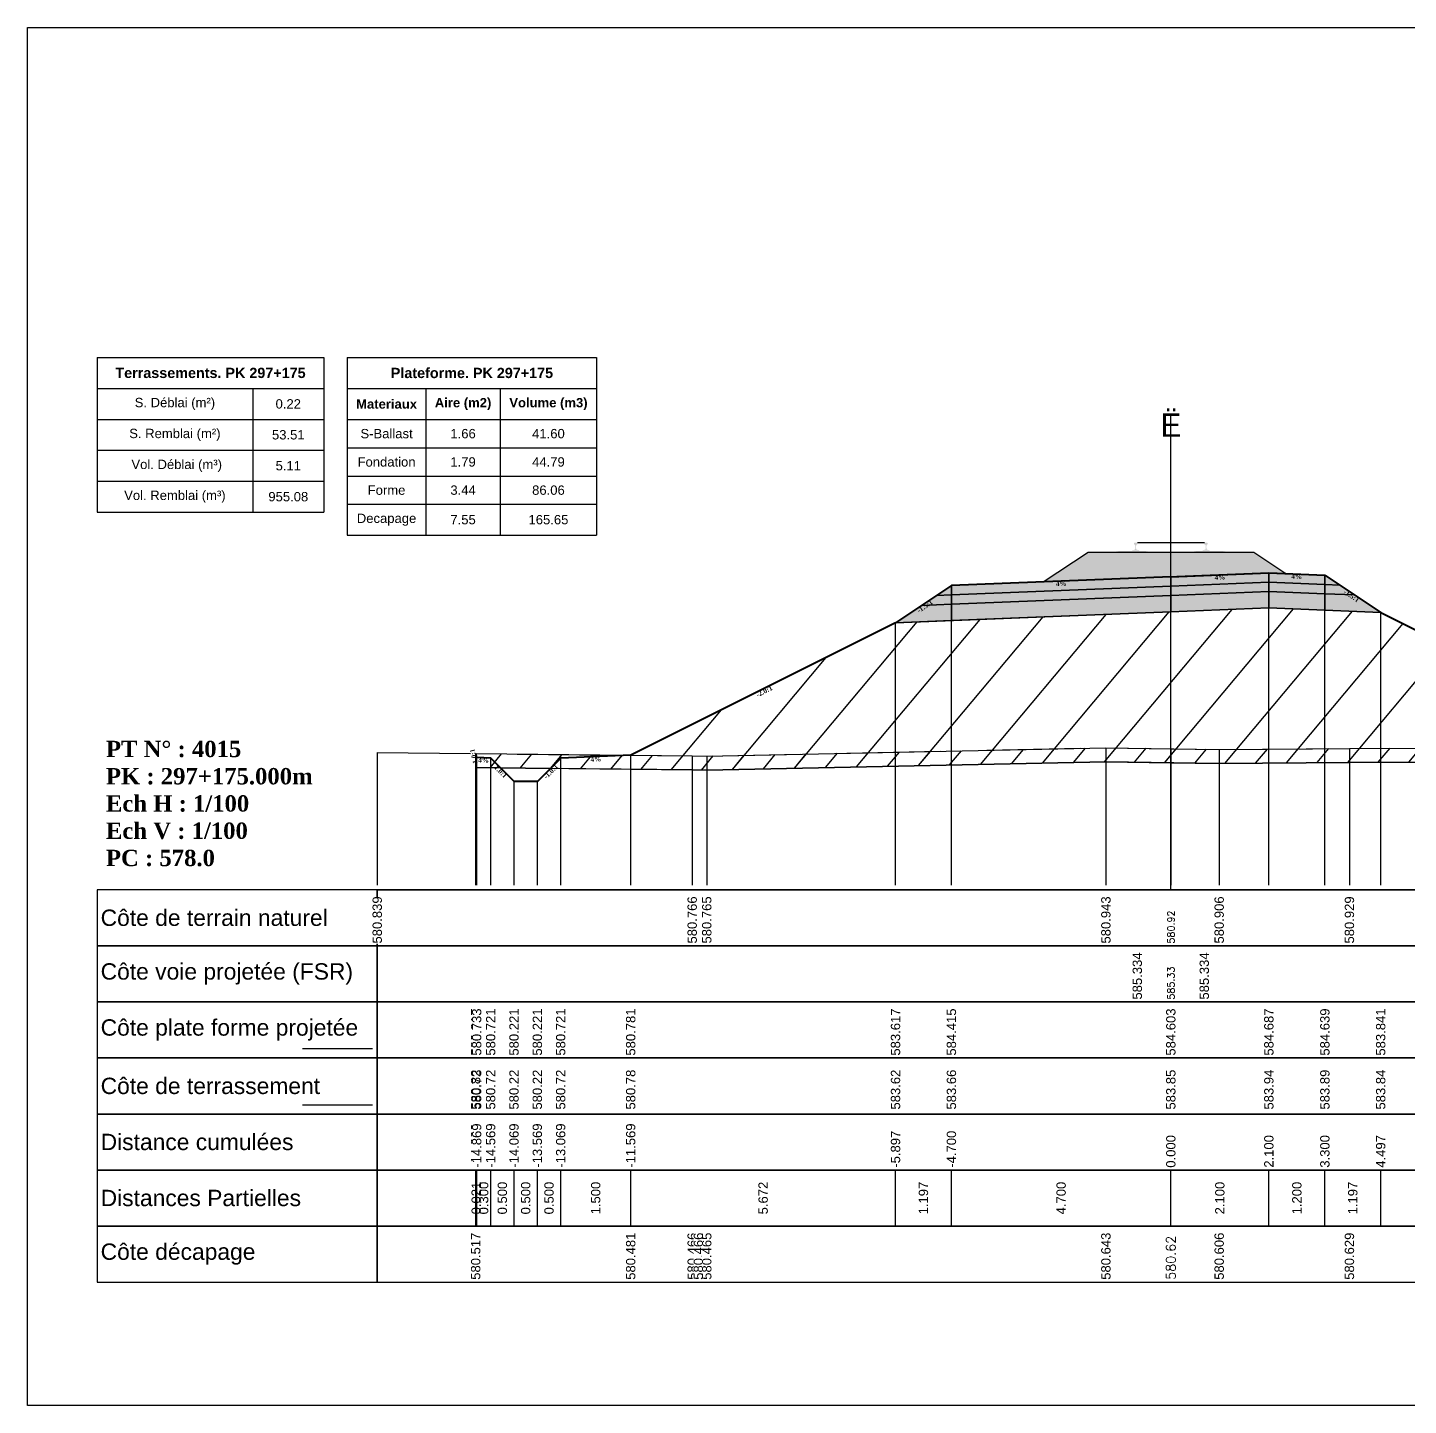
# Model space of a CAD drawing. Header units: millimetres. Extents: x 2762 to 3076, y 916 to 3305.
# Drawn here: x 3026.54 to 3056.12, y 1819.65 to 1849.15 of the extents above; entities that cross this region are included whole.
import ezdxf

# ---------------------------------------------------------------- set-up
doc = ezdxf.new("R2010")
doc.units = ezdxf.units.MM
doc.header["$LTSCALE"] = 2
doc.linetypes.add('CACHE', pattern=[9.525, 6.35, -3.175])
doc.linetypes.add('DASHED', pattern=[0.75, 0.5, -0.25])
for name, color, linetype in [('C-ANNO-TABL', 1, 'Continuous'), ('C-ANNO-TABL-TEXT', 150, 'Continuous'), ('C-ANNO-TABL-TITL', 150, 'Continuous'), ('C-ANNO-TABL-TTBL', 5, 'Continuous'), ('C-ROAD-CORR', 5, 'Continuous'), ('C-ROAD-SCTN', 7, 'Continuous')]:
    doc.layers.add(name, color=color, linetype=linetype)
doc.styles.add('ARIAL', font='arial.ttf')
doc.styles.add('C3D_Etiquette', font='romans.shx')
doc.styles.add('C3D_Profil_Travers', font='romans.shx')
doc.styles.get("Standard").update_dxf_attribs({"font": 'arial.ttf'})

msp = doc.modelspace()

# ---------------------------------------------------------------- hatches: boundary and pattern name
at = {"linetype": 'Continuous', "lineweight": -3}
msp.add_hatch(color=254, dxfattribs=at).paths.add_polyline_path([(3049.812, 1837.734), (3049.812, 1837.919), (3049.927, 1837.94), (3050.275, 1837.94), (3050.275, 1837.946), (3050.201, 1837.946), (3050.201, 1837.955), (3050.202, 1837.956), (3050.204, 1837.957), (3050.205, 1837.958), (3050.225, 1837.959), (3050.228, 1837.96), (3050.231, 1837.961), (3050.259, 1837.971), (3050.262, 1837.973), (3050.263, 1837.974), (3050.264, 1837.975), (3050.265, 1837.979), (3050.266, 1837.987), (3050.267, 1837.996), (3050.268, 1838.006), (3050.268, 1838.03), (3050.267, 1838.046), (3050.267, 1838.052), (3050.266, 1838.058), (3050.265, 1838.063), (3050.265, 1838.064), (3050.264, 1838.068), (3050.263, 1838.07), (3050.262, 1838.071), (3050.261, 1838.072), (3050.26, 1838.073), (3050.244, 1838.079), (3050.242, 1838.08), (3050.241, 1838.081), (3050.24, 1838.083), (3050.24, 1838.085), (3050.24, 1838.103), (3050.241, 1838.108), (3050.242, 1838.11), (3050.244, 1838.112), (3050.246, 1838.114), (3050.249, 1838.115), (3050.25, 1838.116), (3050.254, 1838.116), (3050.258, 1838.117), (3050.261, 1838.117), (3050.265, 1838.117), (3050.27, 1838.117), (3050.273, 1838.118), (3050.276, 1838.118), (3050.28, 1838.118), (3050.283, 1838.117), (3050.287, 1838.117), (3050.292, 1838.117), (3050.295, 1838.117), (3050.299, 1838.116), (3050.303, 1838.116), (3050.304, 1838.115), (3050.306, 1838.114), (3050.309, 1838.112), (3050.311, 1838.11), (3050.312, 1838.108), (3050.312, 1838.103), (3050.312, 1838.085), (3050.312, 1838.083), (3050.312, 1838.081), (3050.311, 1838.08), (3050.309, 1838.079), (3050.293, 1838.073), (3050.292, 1838.072), (3050.29, 1838.071), (3050.289, 1838.07), (3050.289, 1838.068), (3050.288, 1838.064), (3050.287, 1838.063), (3050.287, 1838.058), (3050.286, 1838.052), (3050.285, 1838.046), (3050.285, 1838.03), (3050.285, 1838.006), (3050.286, 1837.996), (3050.287, 1837.987), (3050.288, 1837.979), (3050.289, 1837.975), (3050.29, 1837.974), (3050.291, 1837.973), (3050.293, 1837.971), (3050.322, 1837.961), (3050.325, 1837.96), (3050.328, 1837.959), (3050.348, 1837.958), (3050.349, 1837.957), (3050.35, 1837.956), (3050.351, 1837.955), (3050.351, 1837.946), (3050.277, 1837.946), (3050.277, 1837.94), (3050.481, 1837.94), (3050.613, 1837.909), (3051.447, 1837.909), (3051.578, 1837.94), (3051.782, 1837.94), (3051.782, 1837.946), (3051.708, 1837.946), (3051.708, 1837.955), (3051.709, 1837.956), (3051.711, 1837.957), (3051.712, 1837.958), (3051.732, 1837.959), (3051.735, 1837.96), (3051.738, 1837.961), (3051.766, 1837.971), (3051.769, 1837.973), (3051.77, 1837.974), (3051.771, 1837.975), (3051.772, 1837.979), (3051.773, 1837.987), (3051.774, 1837.996), (3051.775, 1838.006), (3051.775, 1838.03), (3051.774, 1838.046), (3051.774, 1838.052), (3051.773, 1838.058), (3051.772, 1838.063), (3051.772, 1838.064), (3051.771, 1838.068), (3051.77, 1838.07), (3051.769, 1838.071), (3051.768, 1838.072), (3051.767, 1838.073), (3051.751, 1838.079), (3051.749, 1838.08), (3051.748, 1838.081), (3051.747, 1838.083), (3051.747, 1838.085), (3051.747, 1838.103), (3051.748, 1838.108), (3051.749, 1838.11), (3051.751, 1838.112), (3051.753, 1838.114), (3051.756, 1838.115), (3051.757, 1838.116), (3051.761, 1838.116), (3051.765, 1838.117), (3051.768, 1838.117), (3051.772, 1838.117), (3051.777, 1838.117), (3051.78, 1838.118), (3051.783, 1838.118), (3051.787, 1838.118), (3051.79, 1838.117), (3051.794, 1838.117), (3051.799, 1838.117), (3051.802, 1838.117), (3051.806, 1838.116), (3051.81, 1838.116), (3051.811, 1838.115), (3051.813, 1838.114), (3051.816, 1838.112), (3051.818, 1838.11), (3051.819, 1838.108), (3051.819, 1838.103), (3051.819, 1838.085), (3051.819, 1838.083), (3051.819, 1838.081), (3051.818, 1838.08), (3051.816, 1838.079), (3051.8, 1838.073), (3051.799, 1838.072), (3051.797, 1838.071), (3051.796, 1838.07), (3051.796, 1838.068), (3051.795, 1838.064), (3051.794, 1838.063), (3051.794, 1838.058), (3051.793, 1838.052), (3051.792, 1838.046), (3051.792, 1838.03), (3051.792, 1838.006), (3051.793, 1837.996), (3051.794, 1837.987), (3051.795, 1837.979), (3051.796, 1837.975), (3051.797, 1837.974), (3051.798, 1837.973), (3051.8, 1837.971), (3051.829, 1837.961), (3051.832, 1837.96), (3051.835, 1837.959), (3051.855, 1837.958), (3051.856, 1837.957), (3051.857, 1837.956), (3051.858, 1837.955), (3051.858, 1837.946), (3051.784, 1837.946), (3051.784, 1837.94), (3052.132, 1837.94), (3052.247, 1837.919), (3052.247, 1837.734)])
h = msp.add_hatch(dxfattribs=at)
h.set_pattern_fill('GRAVEL', color=252, scale=0.009, style=0)
h.set_pattern_definition([(228.0128, (3048.461781, 1837.505899), (-1.8288, -2.0574), [0.030755, -3.0447435]), (184.96974, (3048.441207, 1837.483039), (2.743199999, 0.228600013), [0.0527764, -5.2248644]), (132.51045, (3048.388629, 1837.478467), (2.286, -2.5146), [0.0372133, -3.684125]), (267.2737, (3048.299475, 1837.421317), (0.2286, 4.572), [0.0480604, -4.7579794]), (292.83365, (3048.297189, 1837.373311), (-1.143, 2.7432), [0.047127, -4.6655827]), (357.2737, (3048.315477, 1837.329877), (-4.572, 0.2286), [0.0480604, -4.7579794]), (37.69424, (3048.363483, 1837.327591), (-2.9718, -2.286), [0.0635574, -6.2921804]), (72.25533, (3048.413775, 1837.366453), (1.6002, 5.0292), [0.0600048, -5.940473]), (121.42957, (3048.432063, 1837.423603), (-1.8288, 2.9718), [0.048223, -4.774099]), (175.23636, (3048.406917, 1837.464751), (2.5146, -0.2286), [0.055054, -2.697654]), (222.39744, (3048.352053, 1837.469323), (-2.7432, -2.5146), [0.071197, -7.0485095]), (138.81407, (3048.52579, 1837.41903), (-1.6002, 1.3716), [0.0243004, -2.405751]), (171.46923, (3048.507501, 1837.435033), (2.9718, -0.4572), [0.0462314, -4.5769175]), (225, (3048.46178, 1837.44189), (-3e-17, -0.2286), [0.032329, -0.29096]), (203.1986, (3048.44578, 1837.469323), (1.143, 0.4572), [0.01741, -1.723556]), (291.8014, (3048.429777, 1837.462465), (-0.2286, 0.6858), [0.024621, -1.206428]), (30.9638, (3048.43892, 1837.439605), (0.6858, 0.4572), [0.039989, -1.292967]), (161.565, (3048.47321, 1837.46018), (0.4572, -0.2286), [0.028916, -0.693981]), (16.38954, (3048.297189, 1837.462465), (2.286, 0.6858), [0.040508, -4.0102944]), (70.34618, (3048.336051, 1837.473895), (-0.9144, -2.5146), [0.033984, -3.3643994]), (293.1986, (3048.47321, 1837.5059), (-0.4572, 1.143), [0.034819, -1.7061465]), (343.61046, (3048.486927, 1837.473895), (-2.286, 0.6858), [0.040508, -4.0102944]), (339.44395, (3048.29719, 1837.320733), (-1.143, 0.4572), [0.039063, -1.914096]), (294.77514, (3048.333765, 1837.307017), (-1.143, 2.5146), [0.0327305, -3.2403234]), (66.8014, (3048.475497, 1837.2773), (0.4572, 1.143), [0.034819, -1.7061465]), (17.35402, (3048.489213, 1837.309303), (-2.9718, -0.9144), [0.0383204, -3.793714]), (69.44395, (3048.363483, 1837.2773), (-0.4572, -1.143), [0.0195316, -1.933628]), (101.3099, (3048.46178, 1837.2773), (-0.2286, 0.9144), [0.011656, -1.1539795]), (165.9638, (3048.459495, 1837.28873), (0.6858, -0.2286), [0.047127, -0.895415]), (186.009, (3048.413775, 1837.300159), (2.286, 0.2286), [0.043674, -4.323723]), (303.69, (3048.43892, 1837.41903), (-0.2286, 0.4572), [0.032969, -0.79126]), (353.15723, (3048.457209, 1837.391599), (3.8862, -0.4572), [0.05756, -5.698441]), (60.9454, (3048.51436, 1837.38474), (-0.9144, -1.6002), [0.023536, -2.330045]), (90, (3048.5258, 1837.40532), (-0.2286, 0.2286), [0.013716, -0.214884]), (120.25644, (3048.409203, 1837.307017), (0.9144, -1.6002), [0.031758, -3.1440547]), (48.0128, (3048.393201, 1837.334449), (1.8288, 2.0574), [0.06151, -3.0139886]), (0, (3048.43435, 1837.38017), (0.2286, 0.2286), [0.059436, -0.169164]), (325.30485, (3048.493785, 1837.380169), (2.286, -1.6002), [0.036145, -3.5783385]), (254.0546, (3048.523503, 1837.359595), (-0.2286, -0.9144), [0.033285, -1.6309485]), (207.64598, (3048.514359, 1837.327591), (-4.3434, -2.286), [0.054193, -5.365122]), (175.42608, (3048.466353, 1837.302445), (-2.9718, 0.2286), [0.0573327, -5.675926])])
h.paths.add_polyline_path([(3048.297, 1837.277), (3049.255, 1837.916), (3052.805, 1837.916), (3053.494, 1837.456), (3053.13, 1837.471)])
h = msp.add_hatch(color=11, dxfattribs=at)
h.paths.add_polyline_path([(3054.33, 1837.223), (3054.33, 1837.423), (3054.649, 1837.21)])
h.paths.add_polyline_path([(3053.13, 1837.271), (3053.13, 1837.471), (3054.33, 1837.423), (3054.33, 1837.223)])
h.paths.add_polyline_path([(3051.03, 1837.187), (3051.03, 1837.387), (3053.13, 1837.471), (3053.13, 1837.271)])
h.paths.add_polyline_path([(3046.33, 1836.999), (3046.33, 1837.199), (3051.03, 1837.387), (3051.03, 1837.187)])
h.paths.add_polyline_path([(3046.01, 1836.986), (3046.33, 1837.199), (3046.33, 1836.999)])
h = msp.add_hatch(color=30, dxfattribs=at)
h.paths.add_polyline_path([(3054.33, 1837.023), (3054.33, 1837.223), (3054.649, 1837.21), (3054.968, 1836.997)])
h.paths.add_polyline_path([(3053.13, 1837.071), (3053.13, 1837.271), (3054.33, 1837.223), (3054.33, 1837.023)])
h.paths.add_polyline_path([(3051.03, 1836.987), (3051.03, 1837.187), (3053.13, 1837.271), (3053.13, 1837.071)])
h.paths.add_polyline_path([(3046.33, 1836.799), (3046.33, 1836.999), (3051.03, 1837.187), (3051.03, 1836.987)])
h.paths.add_polyline_path([(3045.691, 1836.773), (3046.01, 1836.986), (3046.33, 1836.999), (3046.33, 1836.799)])
h = msp.add_hatch(color=83, dxfattribs=at)
h.paths.add_polyline_path([(3054.33, 1836.673), (3054.33, 1837.023), (3054.968, 1836.997), (3055.526, 1836.625)])
h.paths.add_polyline_path([(3053.13, 1836.721), (3053.13, 1837.071), (3054.33, 1837.023), (3054.33, 1836.673)])
h.paths.add_polyline_path([(3051.03, 1836.637), (3051.03, 1836.987), (3053.13, 1837.071), (3053.13, 1836.721)])
h.paths.add_polyline_path([(3046.33, 1836.449), (3046.33, 1836.799), (3051.03, 1836.987), (3051.03, 1836.637)])
h.paths.add_polyline_path([(3045.133, 1836.401), (3045.691, 1836.773), (3046.33, 1836.799), (3046.33, 1836.449)])
h = msp.add_hatch(dxfattribs=at)
h.set_pattern_fill('_U', color=3, angle=50, style=0, pattern_type=0)
h.set_pattern_definition([(50, (3037.739, 1833.2831), (-0.766044, 0.642788), [])])
h.paths.add_polyline_path([(3037.739, 1833.283), (3037.96, 1833.505), (3039.46, 1833.565), (3045.133, 1836.401), (3053.13, 1836.721), (3055.526, 1836.625), (3061.319, 1833.728), (3061.319, 1833.428), (3054.856, 1833.413), (3052.066, 1833.39), (3049.639, 1833.427), (3041.089, 1833.249), (3040.777, 1833.25)])
h.paths.add_polyline_path([(3036.139, 1833.3), (3036.139, 1833.6), (3036.16, 1833.517), (3036.46, 1833.505), (3036.67, 1833.295)])
h = msp.add_hatch(dxfattribs=at)
h.set_pattern_fill('_U', color=150, scale=0.5, angle=50, style=0, pattern_type=0)
h.set_pattern_definition([(50, (3037.739, 1833.2831), (-0.383022, 0.321394), [])])
h.paths.add_polyline_path([(3037.739, 1833.283), (3037.96, 1833.505), (3039.46, 1833.565), (3040.777, 1833.55), (3041.089, 1833.549), (3049.639, 1833.727), (3052.066, 1833.69), (3054.856, 1833.713), (3061.319, 1833.728), (3061.319, 1833.428), (3054.856, 1833.413), (3052.066, 1833.39), (3049.639, 1833.427), (3041.089, 1833.249), (3040.777, 1833.25)])
h.paths.add_polyline_path([(3036.139, 1833.6), (3039.46, 1833.565), (3037.96, 1833.505), (3037.739, 1833.283), (3036.67, 1833.295), (3036.46, 1833.505), (3036.16, 1833.517)])
h.paths.add_polyline_path([(3036.139, 1833.3), (3036.139, 1833.6), (3036.16, 1833.517), (3036.46, 1833.505), (3036.67, 1833.295)])

# ---------------------------------------------------------------- linework, layer by layer
at = {"color": 7, "linetype": 'Continuous', "lineweight": -3}
for p, q in [((3051.03, 1830.684), (3051.03, 1840.884)), ((3034.029, 1830.684), (3068.031, 1830.684)), ((3036.139, 1823.484), (3036.139, 1824.684)), ((3036.16, 1823.484), (3036.16, 1824.684)), ((3036.16, 1823.484), (3036.16, 1824.684)), ((3036.46, 1823.484), (3036.46, 1824.684)), ((3036.46, 1823.484), (3036.46, 1824.684)), ((3036.96, 1823.484), (3036.96, 1824.684)), ((3036.96, 1823.484), (3036.96, 1824.684)), ((3037.46, 1823.484), (3037.46, 1824.684)), ((3037.46, 1823.484), (3037.46, 1824.684)), ((3037.96, 1823.484), (3037.96, 1824.684)), ((3037.96, 1823.484), (3037.96, 1824.684)), ((3039.46, 1823.484), (3039.46, 1824.684)), ((3039.46, 1823.484), (3039.46, 1824.684)), ((3045.133, 1823.484), (3045.133, 1824.684)), ((3045.133, 1823.484), (3045.133, 1824.684)), ((3046.33, 1823.484), (3046.33, 1824.684)), ((3046.33, 1823.484), (3046.33, 1824.684)), ((3051.03, 1823.484), (3051.03, 1824.684)), ((3051.03, 1823.484), (3051.03, 1824.684)), ((3053.13, 1823.484), (3053.13, 1824.684)), ((3053.13, 1823.484), (3053.13, 1824.684)), ((3054.33, 1823.484), (3054.33, 1824.684)), ((3054.33, 1823.484), (3054.33, 1824.684)), ((3055.526, 1823.484), (3055.526, 1824.684)), ((3055.526, 1823.484), (3055.526, 1824.684))]:
    msp.add_line(p, q, dxfattribs=at)
at = {"color": 251, "linetype": 'Continuous', "lineweight": -3}
for p, q in [((3048.297, 1837.277), (3049.255, 1837.916)), ((3049.255, 1837.916), (3052.805, 1837.916)), ((3052.805, 1837.916), (3053.494, 1837.456)), ((3046.33, 1837.199), (3051.03, 1837.387)), ((3053.13, 1837.471), (3048.297, 1837.277)), ((3051.03, 1837.387), (3053.13, 1837.471)), ((3051.03, 1837.187), (3051.03, 1837.387)), ((3051.03, 1837.387), (3051.03, 1837.187)), ((3053.494, 1837.456), (3053.13, 1837.471)), ((3053.13, 1837.271), (3053.13, 1837.471)), ((3053.13, 1837.471), (3054.33, 1837.423)), ((3053.13, 1837.471), (3053.13, 1837.271)), ((3054.33, 1837.223), (3054.33, 1837.423)), ((3054.33, 1837.423), (3054.649, 1837.21)), ((3054.33, 1837.423), (3054.33, 1837.223)), ((3046.01, 1836.986), (3046.33, 1837.199)), ((3046.33, 1836.999), (3046.33, 1837.199)), ((3046.33, 1837.199), (3046.33, 1836.999)), ((3051.03, 1837.187), (3046.33, 1836.999)), ((3053.13, 1837.271), (3051.03, 1837.187)), ((3054.33, 1837.223), (3053.13, 1837.271)), ((3054.649, 1837.21), (3054.33, 1837.223)), ((3046.33, 1836.999), (3046.01, 1836.986))]:
    msp.add_line(p, q, dxfattribs=at)
at = {"color": 53, "linetype": 'Continuous', "lineweight": -3}
for p, q in [((3046.33, 1836.999), (3051.03, 1837.187)), ((3051.03, 1837.187), (3053.13, 1837.271)), ((3051.03, 1836.987), (3051.03, 1837.187)), ((3051.03, 1837.187), (3051.03, 1836.987)), ((3053.13, 1837.071), (3053.13, 1837.271)), ((3053.13, 1837.271), (3054.33, 1837.223)), ((3053.13, 1837.271), (3053.13, 1837.071)), ((3054.33, 1837.023), (3054.33, 1837.223)), ((3054.33, 1837.223), (3054.649, 1837.21)), ((3054.33, 1837.223), (3054.33, 1837.023)), ((3054.649, 1837.21), (3054.968, 1836.997)), ((3045.691, 1836.773), (3046.01, 1836.986)), ((3046.33, 1836.799), (3045.691, 1836.773)), ((3045.691, 1836.773), (3046.33, 1836.799)), ((3046.01, 1836.986), (3046.33, 1836.999)), ((3046.33, 1836.799), (3046.33, 1836.999)), ((3046.33, 1836.999), (3046.33, 1836.799)), ((3051.03, 1836.987), (3046.33, 1836.799)), ((3046.33, 1836.799), (3051.03, 1836.987)), ((3046.33, 1836.449), (3046.33, 1836.799)), ((3046.33, 1836.799), (3046.33, 1836.449)), ((3053.13, 1837.071), (3051.03, 1836.987)), ((3051.03, 1836.987), (3053.13, 1837.071)), ((3051.03, 1836.637), (3051.03, 1836.987)), ((3051.03, 1836.987), (3051.03, 1836.637)), ((3054.33, 1837.023), (3053.13, 1837.071)), ((3053.13, 1836.721), (3053.13, 1837.071)), ((3053.13, 1837.071), (3054.33, 1837.023)), ((3053.13, 1837.071), (3053.13, 1836.721)), ((3054.968, 1836.997), (3054.33, 1837.023)), ((3054.33, 1836.673), (3054.33, 1837.023)), ((3054.33, 1837.023), (3054.968, 1836.997)), ((3054.33, 1837.023), (3054.33, 1836.673)), ((3054.968, 1836.997), (3055.526, 1836.625)), ((3045.133, 1836.401), (3045.691, 1836.773)), ((3051.03, 1836.637), (3046.33, 1836.449)), ((3053.13, 1836.721), (3051.03, 1836.637)), ((3054.33, 1836.673), (3053.13, 1836.721)), ((3055.526, 1836.625), (3054.33, 1836.673)), ((3046.33, 1836.449), (3045.133, 1836.401))]:
    msp.add_line(p, q, dxfattribs=at)
at = {"color": 253, "linetype": 'Continuous', "lineweight": -3}
for p, q in [((3045.133, 1836.401), (3053.13, 1836.721)), ((3053.13, 1836.721), (3055.526, 1836.625)), ((3055.526, 1836.625), (3061.319, 1833.728)), ((3039.46, 1833.565), (3045.133, 1836.401)), ((3036.139, 1833.6), (3039.46, 1833.565)), ((3036.16, 1833.517), (3036.139, 1833.6)), ((3036.139, 1833.3), (3036.139, 1833.6)), ((3036.139, 1833.6), (3036.16, 1833.517)), ((3036.139, 1833.3), (3036.139, 1833.6)), ((3036.139, 1833.6), (3036.16, 1833.517)), ((3037.96, 1833.505), (3039.46, 1833.565)), ((3039.46, 1833.565), (3037.96, 1833.505)), ((3037.96, 1833.505), (3039.46, 1833.565)), ((3039.46, 1833.565), (3040.777, 1833.55)), ((3040.777, 1833.55), (3041.089, 1833.549)), ((3041.089, 1833.549), (3049.639, 1833.727)), ((3049.639, 1833.727), (3052.066, 1833.69)), ((3052.066, 1833.69), (3054.856, 1833.713)), ((3054.856, 1833.713), (3061.319, 1833.728)), ((3036.67, 1833.295), (3036.139, 1833.3)), ((3036.67, 1833.295), (3036.139, 1833.3)), ((3036.46, 1833.505), (3036.16, 1833.517)), ((3036.16, 1833.517), (3036.46, 1833.505)), ((3036.16, 1833.517), (3036.46, 1833.505)), ((3036.67, 1833.295), (3036.46, 1833.505)), ((3036.46, 1833.505), (3036.67, 1833.295)), ((3036.46, 1833.505), (3036.67, 1833.295)), ((3037.739, 1833.283), (3036.67, 1833.295)), ((3036.67, 1833.295), (3037.739, 1833.283)), ((3036.96, 1833.005), (3036.67, 1833.295)), ((3037.739, 1833.283), (3037.46, 1833.005)), ((3037.739, 1833.283), (3037.96, 1833.505)), ((3037.96, 1833.505), (3037.739, 1833.283)), ((3037.739, 1833.283), (3037.96, 1833.505)), ((3040.777, 1833.25), (3037.739, 1833.283)), ((3040.777, 1833.25), (3037.739, 1833.283)), ((3041.089, 1833.249), (3040.777, 1833.25)), ((3041.089, 1833.249), (3040.777, 1833.25)), ((3049.639, 1833.427), (3041.089, 1833.249)), ((3049.639, 1833.427), (3041.089, 1833.249)), ((3052.066, 1833.39), (3049.639, 1833.427)), ((3052.066, 1833.39), (3049.639, 1833.427)), ((3054.856, 1833.413), (3052.066, 1833.39)), ((3054.856, 1833.413), (3052.066, 1833.39)), ((3061.319, 1833.428), (3054.856, 1833.413)), ((3061.319, 1833.428), (3054.856, 1833.413)), ((3037.46, 1833.005), (3036.96, 1833.005))]:
    msp.add_line(p, q, dxfattribs=at)
at = {"color": 8, "linetype": 'CACHE', "lineweight": -3}
for p, q in [((3051.03, 1830.784), (3051.03, 1836.637)), ((3051.03, 1830.784), (3051.03, 1836.637)), ((3053.13, 1830.784), (3053.13, 1836.721)), ((3054.33, 1830.784), (3054.33, 1836.673)), ((3055.526, 1830.784), (3055.526, 1836.625)), ((3045.133, 1830.784), (3045.133, 1836.401)), ((3046.33, 1830.784), (3046.33, 1836.449)), ((3036.139, 1830.784), (3036.139, 1833.6)), ((3039.46, 1830.784), (3039.46, 1833.565)), ((3036.16, 1830.784), (3036.16, 1833.517)), ((3036.46, 1830.784), (3036.46, 1833.505)), ((3037.96, 1830.784), (3037.96, 1833.505)), ((3036.96, 1830.784), (3036.96, 1833.005)), ((3037.46, 1830.784), (3037.46, 1833.005))]:
    msp.add_line(p, q, dxfattribs=at)
at = {"color": 105, "linetype": 'DASHED', "lineweight": -3, "ltscale": 2}
for p, q in [((3034.03, 1833.623), (3040.777, 1833.55)), ((3040.777, 1833.55), (3041.089, 1833.549)), ((3041.089, 1833.549), (3049.639, 1833.727)), ((3049.639, 1833.727), (3051.03, 1833.705)), ((3051.03, 1833.705), (3052.066, 1833.69)), ((3052.066, 1833.69), (3054.856, 1833.713)), ((3054.856, 1833.713), (3068.03, 1833.744))]:
    msp.add_line(p, q, dxfattribs=at)
at = {"color": 98, "linetype": 'CACHE', "lineweight": -3}
for p, q in [((3034.03, 1833.623), (3034.03, 1830.784)), ((3040.777, 1833.55), (3040.777, 1830.784)), ((3041.089, 1833.549), (3041.089, 1830.784)), ((3049.639, 1833.727), (3049.639, 1830.784)), ((3051.03, 1833.705), (3051.03, 1830.784)), ((3052.066, 1833.69), (3052.066, 1830.784)), ((3054.856, 1833.713), (3054.856, 1830.784))]:
    msp.add_line(p, q, dxfattribs=at)
at = {"color": 6, "linetype": 'Continuous', "lineweight": -3}
for p, q in [((3036.139, 1833.3), (3039.46, 1833.265)), ((3039.46, 1833.265), (3040.777, 1833.25)), ((3040.777, 1833.25), (3040.91, 1833.25)), ((3040.91, 1833.25), (3041.089, 1833.249)), ((3041.089, 1833.249), (3049.639, 1833.427)), ((3049.639, 1833.427), (3051.03, 1833.405)), ((3051.03, 1833.405), (3052.066, 1833.39)), ((3052.066, 1833.39), (3054.856, 1833.413)), ((3054.856, 1833.413), (3057.26, 1833.419))]:
    msp.add_line(p, q, dxfattribs=at)
at = {"color": 154, "linetype": 'Continuous', "lineweight": -3}
msp.add_line((3032.429, 1827.284), (3033.929, 1827.284), dxfattribs=at)
at = {"color": 1, "linetype": 'Continuous', "lineweight": -3}
msp.add_line((3032.429, 1826.084), (3033.929, 1826.084), dxfattribs=at)
at = {"color": 7, "linetype": 'Continuous', "lineweight": -3}
for points in [[(3034.029, 1829.484), (3034.029, 1830.684), (3028.029, 1830.684), (3028.029, 1829.484)], [(3034.029, 1829.484), (3068.031, 1829.484), (3068.031, 1830.684), (3034.029, 1830.684)], [(3034.029, 1828.284), (3034.029, 1829.484), (3028.029, 1829.484), (3028.029, 1828.284)], [(3034.029, 1828.284), (3068.031, 1828.284), (3068.031, 1829.484), (3034.029, 1829.484)], [(3034.029, 1827.084), (3034.029, 1828.284), (3028.029, 1828.284), (3028.029, 1827.084)], [(3034.029, 1827.084), (3068.031, 1827.084), (3068.031, 1828.284), (3034.029, 1828.284)], [(3034.029, 1825.884), (3034.029, 1827.084), (3028.029, 1827.084), (3028.029, 1825.884)], [(3034.029, 1825.884), (3068.031, 1825.884), (3068.031, 1827.084), (3034.029, 1827.084)], [(3034.029, 1824.684), (3034.029, 1825.884), (3028.029, 1825.884), (3028.029, 1824.684)], [(3034.029, 1824.684), (3068.031, 1824.684), (3068.031, 1825.884), (3034.029, 1825.884)], [(3034.029, 1823.484), (3034.029, 1824.684), (3028.029, 1824.684), (3028.029, 1823.484)], [(3034.029, 1823.484), (3068.031, 1823.484), (3068.031, 1824.684), (3034.029, 1824.684)], [(3034.029, 1822.284), (3034.029, 1823.484), (3028.029, 1823.484), (3028.029, 1822.284)], [(3034.029, 1822.284), (3068.031, 1822.284), (3068.031, 1823.484), (3034.029, 1823.484)]]:
    msp.add_3dface(points, dxfattribs=at)
at = {"layer": 'C-ANNO-TABL', "color": 7, "linetype": 'Continuous', "lineweight": -3}
for p, q in [((3028.029, 1841.419), (3031.361, 1841.419)), ((3031.361, 1841.419), (3032.888, 1841.419)), ((3031.361, 1841.419), (3031.361, 1840.757)), ((3033.388, 1841.416), (3035.07, 1841.416)), ((3035.07, 1841.416), (3036.666, 1841.416)), ((3035.07, 1841.416), (3035.07, 1840.754)), ((3036.666, 1841.416), (3038.728, 1841.416)), ((3036.666, 1841.416), (3036.666, 1840.754)), ((3028.029, 1840.757), (3031.361, 1840.757)), ((3031.361, 1840.757), (3032.888, 1840.757)), ((3031.361, 1840.757), (3031.361, 1840.095)), ((3033.388, 1840.754), (3035.07, 1840.754)), ((3035.07, 1840.754), (3036.666, 1840.754)), ((3035.07, 1840.754), (3035.07, 1840.147)), ((3036.666, 1840.754), (3038.728, 1840.754)), ((3036.666, 1840.754), (3036.666, 1840.147)), ((3028.029, 1840.095), (3031.361, 1840.095)), ((3031.361, 1840.095), (3032.888, 1840.095)), ((3031.361, 1840.095), (3031.361, 1839.432)), ((3033.388, 1840.147), (3035.07, 1840.147)), ((3035.07, 1840.147), (3036.666, 1840.147)), ((3035.07, 1840.147), (3035.07, 1839.543)), ((3036.666, 1840.147), (3038.728, 1840.147)), ((3036.666, 1840.147), (3036.666, 1839.543)), ((3033.388, 1839.543), (3035.07, 1839.543)), ((3035.07, 1839.543), (3036.666, 1839.543)), ((3035.07, 1839.543), (3035.07, 1838.939)), ((3036.666, 1839.543), (3038.728, 1839.543)), ((3036.666, 1839.543), (3036.666, 1838.939)), ((3028.029, 1839.432), (3031.361, 1839.432)), ((3031.361, 1839.432), (3032.888, 1839.432)), ((3031.361, 1839.432), (3031.361, 1838.77)), ((3033.388, 1838.939), (3035.07, 1838.939)), ((3035.07, 1838.939), (3036.666, 1838.939)), ((3035.07, 1838.939), (3035.07, 1838.28)), ((3036.666, 1838.939), (3038.728, 1838.939)), ((3036.666, 1838.939), (3036.666, 1838.28))]:
    msp.add_line(p, q, dxfattribs=at)
at = {"layer": 'C-ANNO-TABL-TTBL', "color": 7, "linetype": 'Continuous', "lineweight": -3}
for p, q in [((3028.029, 1842.084), (3032.888, 1842.084)), ((3028.029, 1842.084), (3028.029, 1841.419)), ((3032.888, 1842.084), (3032.888, 1841.419)), ((3033.388, 1842.084), (3038.728, 1842.084)), ((3033.388, 1842.084), (3033.388, 1841.416)), ((3038.728, 1842.084), (3038.728, 1841.416)), ((3028.029, 1841.419), (3028.029, 1840.757)), ((3032.888, 1841.419), (3032.888, 1840.757)), ((3033.388, 1841.416), (3033.388, 1840.754)), ((3038.728, 1841.416), (3038.728, 1840.754)), ((3028.029, 1840.757), (3028.029, 1840.095)), ((3032.888, 1840.757), (3032.888, 1840.095)), ((3033.388, 1840.754), (3033.388, 1840.147)), ((3038.728, 1840.754), (3038.728, 1840.147)), ((3028.029, 1840.095), (3028.029, 1839.432)), ((3032.888, 1840.095), (3032.888, 1839.432)), ((3033.388, 1840.147), (3033.388, 1839.543)), ((3038.728, 1840.147), (3038.728, 1839.543)), ((3033.388, 1839.543), (3033.388, 1838.939)), ((3038.728, 1839.543), (3038.728, 1838.939)), ((3028.029, 1839.432), (3028.029, 1838.77)), ((3032.888, 1839.432), (3032.888, 1838.77)), ((3033.388, 1838.939), (3033.388, 1838.28)), ((3038.728, 1838.939), (3038.728, 1838.28)), ((3028.029, 1838.77), (3031.361, 1838.77)), ((3031.361, 1838.77), (3032.888, 1838.77)), ((3033.388, 1838.28), (3035.07, 1838.28)), ((3035.07, 1838.28), (3036.666, 1838.28)), ((3036.666, 1838.28), (3038.728, 1838.28))]:
    msp.add_line(p, q, dxfattribs=at)
at = {"layer": 'C-ROAD-CORR', "color": 1, "linetype": 'Continuous', "lineweight": 40}
for p, q in [((3051.03, 1837.387), (3046.33, 1837.199)), ((3051.03, 1837.387), (3053.13, 1837.471)), ((3053.13, 1837.471), (3054.33, 1837.423)), ((3054.33, 1837.423), (3055.526, 1836.625)), ((3046.33, 1837.199), (3045.133, 1836.401)), ((3055.526, 1836.625), (3061.319, 1833.728)), ((3045.133, 1836.401), (3039.46, 1833.565)), ((3036.16, 1833.517), (3036.139, 1833.6)), ((3039.46, 1833.565), (3037.96, 1833.505)), ((3036.46, 1833.505), (3036.16, 1833.517)), ((3036.96, 1833.005), (3036.46, 1833.505)), ((3037.96, 1833.505), (3037.46, 1833.005)), ((3037.46, 1833.005), (3036.96, 1833.005))]:
    msp.add_line(p, q, dxfattribs=at)
at = {"layer": 'C-ROAD-CORR', "color": 102, "linetype": 'Continuous', "lineweight": -3, "ltscale": 0.5}
for p, q in [((3051.03, 1836.637), (3046.33, 1836.449)), ((3051.03, 1836.637), (3053.13, 1836.721)), ((3053.13, 1836.721), (3054.33, 1836.673)), ((3054.33, 1836.673), (3055.526, 1836.625)), ((3046.33, 1836.449), (3045.133, 1836.401))]:
    msp.add_line(p, q, dxfattribs=at)
at = {"layer": 'C-ROAD-CORR', "color": 1, "linetype": 'Continuous', "lineweight": -3}
for p, q in [((3036.96, 1833.005), (3036.46, 1833.505)), ((3037.96, 1833.505), (3037.46, 1833.005))]:
    msp.add_line(p, q, dxfattribs=at)
at = {"layer": 'C-ROAD-SCTN', "color": 154, "linetype": 'Continuous', "lineweight": -3}
for p, q in [((3050.312, 1838.118), (3051.03, 1838.118)), ((3051.03, 1838.118), (3051.747, 1838.118)), ((3046.33, 1837.199), (3051.03, 1837.387)), ((3051.03, 1837.387), (3053.13, 1837.471)), ((3053.13, 1837.471), (3054.33, 1837.423)), ((3054.33, 1837.423), (3055.526, 1836.625)), ((3045.133, 1836.401), (3046.33, 1837.199)), ((3055.526, 1836.625), (3061.319, 1833.728)), ((3039.46, 1833.565), (3045.133, 1836.401)), ((3036.139, 1833.6), (3036.16, 1833.517)), ((3037.96, 1833.505), (3039.46, 1833.565)), ((3036.16, 1833.517), (3036.46, 1833.505)), ((3036.46, 1833.505), (3036.96, 1833.005)), ((3037.46, 1833.005), (3037.96, 1833.505)), ((3036.96, 1833.005), (3037.46, 1833.005))]:
    msp.add_line(p, q, dxfattribs=at)
at = {"layer": 'C-ROAD-SCTN', "color": 140, "linetype": 'Continuous', "lineweight": -3}
for p, q in [((3048.297, 1837.277), (3049.255, 1837.916)), ((3049.255, 1837.916), (3049.298, 1837.916)), ((3049.298, 1837.916), (3051.03, 1837.916)), ((3051.03, 1837.916), (3052.761, 1837.916)), ((3052.761, 1837.916), (3052.805, 1837.916)), ((3052.805, 1837.916), (3053.494, 1837.456))]:
    msp.add_line(p, q, dxfattribs=at)
at = {"layer": 'C-ROAD-SCTN', "color": 1, "linetype": 'Continuous', "lineweight": -3}
for p, q in [((3046.33, 1836.449), (3051.03, 1836.637)), ((3051.03, 1836.637), (3053.13, 1836.721)), ((3053.13, 1836.721), (3054.33, 1836.673)), ((3054.33, 1836.673), (3055.526, 1836.625)), ((3055.526, 1836.625), (3061.319, 1833.728)), ((3039.46, 1833.565), (3045.133, 1836.401)), ((3045.133, 1836.401), (3046.33, 1836.449)), ((3036.139, 1833.6), (3036.16, 1833.517)), ((3037.96, 1833.505), (3039.46, 1833.565)), ((3036.16, 1833.517), (3036.46, 1833.505)), ((3036.46, 1833.505), (3036.96, 1833.005)), ((3037.46, 1833.005), (3037.96, 1833.505)), ((3036.96, 1833.005), (3037.46, 1833.005))]:
    msp.add_line(p, q, dxfattribs=at)

# ---------------------------------------------------------------- texts
at = {"color": 7, "linetype": 'Continuous', "lineweight": -3}
for s, insert, char_height, attachment_point, style in [('{\\fWingdings|b0|i0|c2|p0;Ë}', (3051.03, 1840.384), 0.5, 8, 'C3D_Profil_Travers'), ('{\\fTimes New Roman|b1|i0|c0|p18;PT N° : 4015\\PPK : 297+175.000m\\PEch H : 1/100\\PEch V : 1/100\\PPC : 578.0}', (3028.218, 1831.184), 0.35, 7, 'C3D_Profil_Travers'), ('{\\fArial|b0|i0|c0|p34;Côte de terrain naturel}', (3028.104, 1830.084), 0.35, 4, 'C3D_Etiquette'), ('{\\fArial|b0|i0|c0|p34;Côte plate forme projetée}', (3028.104, 1827.684), 0.35, 4, 'C3D_Etiquette'), ('{\\fArial|b0|i0|c0|p34;Côte de terrassement}', (3028.104, 1826.484), 0.35, 4, 'C3D_Etiquette'), ('{\\fArial|b0|i0|c0|p34;Distance cumulées}', (3028.104, 1825.284), 0.35, 4, 'C3D_Etiquette'), ('{\\fArial|b0|i0|c0|p34;Distances Partielles}', (3028.104, 1824.084), 0.35, 4, 'C3D_Etiquette'), ('{\\fArial|b0|i0|c0|p34;Côte décapage}', (3028.104, 1822.884), 0.35, 4, 'C3D_Etiquette')]:
    msp.add_mtext(s, dxfattribs=dict(at, insert=insert, char_height=char_height, attachment_point=attachment_point, style=style))
at = {"color": 7, "linetype": 'Continuous', "lineweight": -3, "char_height": 0.1, "style": 'C3D_Etiquette'}
for s, insert, width, attachment_point, rotation in [('{\\fTimes New Roman|b1|i0|c0|p18;4%}', (3052.08, 1837.425), 0.37094, 2, 2.2906), ('{\\fTimes New Roman|b1|i0|c0|p18;4%}', (3053.729, 1837.443), 0.42071, 2, 357.7094), ('{\\fTimes New Roman|b1|i0|c0|p18;4%}', (3048.68, 1837.289), 0.42071, 2, 2.2906), ('{\\fTimes New Roman|b1|i0|c0|p18;-1.5:1}', (3045.733, 1836.796), 0.34598, 2, 33.6901), ('{\\fTimes New Roman|b1|i0|c0|p18;-1.5:1}', (3054.926, 1837.02), 0.34598, 2, 326.3099), ('{\\fTimes New Roman|b1|i0|c0|p18;-2.0:1}', (3042.298, 1834.979), 0.34598, 2, 26.5651), ('{\\fTimes New Roman|b1|i0|c0|p18;1.0:1}', (3036.146, 1833.557), 0.29446, 8, 104.0362), ('{\\fTimes New Roman|b1|i0|c0|p18;4%}', (3036.31, 1833.507), 0.37094, 2, 357.7094), ('{\\fTimes New Roman|b1|i0|c0|p18;1.0:1}', (3036.708, 1833.252), 0.29001, 2, 315), ('{\\fTimes New Roman|b1|i0|c0|p18;-1.0:1}', (3037.713, 1833.252), 0.34598, 2, 45), ('{\\fTimes New Roman|b1|i0|c0|p18;4%}', (3038.711, 1833.531), 0.42071, 2, 2.2906)]:
    msp.add_mtext(s, dxfattribs=dict(at, insert=insert, width=width, attachment_point=attachment_point, rotation=rotation))
at = {"color": 7, "linetype": 'Continuous', "lineweight": -3, "rotation": 90, "style": 'C3D_Profil_Travers'}
for s, insert, char_height, attachment_point in [('580.92', (3051.03, 1829.534), 0.15, 4), ('585.33', (3051.03, 1828.334), 0.15, 4), ('{\\fArial|b0|i0|c0|p34;580.82}', (3036.139, 1825.979), 0.2, 4), ('{\\fArial|b0|i0|c0|p34;580.73}', (3036.16, 1825.979), 0.2, 4), ('{\\fArial|b0|i0|c0|p34;580.72}', (3036.46, 1825.979), 0.2, 4), ('{\\fArial|b0|i0|c0|p34;580.22}', (3036.96, 1825.979), 0.2, 4), ('{\\fArial|b0|i0|c0|p34;580.22}', (3037.46, 1825.979), 0.2, 4), ('{\\fArial|b0|i0|c0|p34;580.72}', (3037.96, 1825.979), 0.2, 4), ('{\\fArial|b0|i0|c0|p34;580.78}', (3039.46, 1825.979), 0.2, 4), ('{\\fArial|b0|i0|c0|p34;583.62}', (3045.133, 1825.979), 0.2, 4), ('{\\fArial|b0|i0|c0|p34;583.66}', (3046.33, 1825.979), 0.2, 4), ('{\\fArial|b0|i0|c0|p34;583.85}', (3051.03, 1825.979), 0.2, 4), ('{\\fArial|b0|i0|c0|p34;583.94}', (3053.13, 1825.979), 0.2, 4), ('{\\fArial|b0|i0|c0|p34;583.89}', (3054.33, 1825.979), 0.2, 4), ('{\\fArial|b0|i0|c0|p34;583.84}', (3055.526, 1825.979), 0.2, 4), ('{\\fArial|b0|i0|c0|p34;0.021}', (3036.15, 1824.084), 0.2, 5), ('{\\fArial|b0|i0|c0|p34;0.300}', (3036.31, 1824.084), 0.2, 5), ('{\\fArial|b0|i0|c0|p34;0.500}', (3036.71, 1824.084), 0.2, 5), ('{\\fArial|b0|i0|c0|p34;0.500}', (3037.21, 1824.084), 0.2, 5), ('{\\fArial|b0|i0|c0|p34;0.500}', (3037.71, 1824.084), 0.2, 5), ('{\\fArial|b0|i0|c0|p34;1.500}', (3038.71, 1824.084), 0.2, 5), ('{\\fArial|b0|i0|c0|p34;5.672}', (3042.297, 1824.084), 0.2, 5), ('{\\fArial|b0|i0|c0|p34;1.197}', (3045.731, 1824.084), 0.2, 5), ('{\\fArial|b0|i0|c0|p34;4.700}', (3048.68, 1824.084), 0.2, 5), ('{\\fArial|b0|i0|c0|p34;2.100}', (3052.08, 1824.084), 0.2, 5), ('{\\fArial|b0|i0|c0|p34;1.200}', (3053.73, 1824.084), 0.2, 5), ('{\\fArial|b0|i0|c0|p34;1.197}', (3054.928, 1824.084), 0.2, 5), ('580.62', (3051.03, 1822.334), 0.2, 4)]:
    msp.add_mtext(s, dxfattribs=dict(at, insert=insert, char_height=char_height, attachment_point=attachment_point))
at = {"color": 7, "linetype": 'Continuous', "lineweight": -3, "insert": (3028.104, 1828.884), "char_height": 0.35, "attachment_point": 4}
msp.add_mtext('{\\fArial|b0|i0|c0|p34;Côte voie projetée (FSR)}', dxfattribs=at)
at = {"layer": 'C-ANNO-TABL-TEXT', "color": 7, "linetype": 'Continuous', "lineweight": -3, "char_height": 0.2, "attachment_point": 5, "style": 'ARIAL'}
for s, insert in [('{\\fArial|b0|i0|c0|p34;\\C7;0.22}', (3032.124, 1841.088)), ('{\\fArial|b0|i0|c0|p34;\\C7;53.51}', (3032.124, 1840.426)), ('{\\fArial|b0|i0|c0|p34;\\C7;S-Ballast}', (3034.229, 1840.451)), ('{\\fArial|b0|i0|c0|p34;\\C7;1.66}', (3035.868, 1840.451)), ('{\\C18;\\c0;41.60}', (3037.697, 1840.451)), ('{\\fArial|b0|i0|c0|p34;\\C7;5.11}', (3032.124, 1839.764)), ('{\\fArial|b0|i0|c0|p34;\\C7;Fondation}', (3034.229, 1839.845)), ('{\\fArial|b0|i0|c0|p34;\\C7;1.79}', (3035.868, 1839.845)), ('{\\C18;\\c0;44.79}', (3037.697, 1839.845)), ('{\\fArial|b0|i0|c0|p34;\\C7;955.08}', (3032.124, 1839.101)), ('{\\fArial|b0|i0|c0|p34;\\C7;Forme}', (3034.229, 1839.241)), ('{\\fArial|b0|i0|c0|p34;\\C7;3.44}', (3035.868, 1839.241)), ('{\\C18;\\c0;86.06}', (3037.697, 1839.241)), ('{\\fArial|b0|i0|c0|p34;\\C7;Decapage}', (3034.229, 1838.609)), ('{\\fArial|b0|i0|c0|p34;\\C7;7.55}', (3035.868, 1838.609)), ('{\\C18;\\c0;165.65}', (3037.697, 1838.609))]:
    msp.add_mtext(s, dxfattribs=dict(at, insert=insert))
at = {"layer": 'C-ANNO-TABL-TITL', "color": 7, "linetype": 'Continuous', "lineweight": -3, "attachment_point": 5, "style": 'ARIAL'}
for s, insert, char_height in [('{\\fArial|b1|i0|c0|p34;\\C7;Terrassements. PK 297+175}', (3030.458, 1841.751), 0.22), ('{\\fArial|b1|i0|c0|p34;\\C18;\\c0;Plateforme. PK 297+175}', (3036.058, 1841.75), 0.22), ('{\\fArial|b0|i0|c0|p34;\\C7;S. Déblai (m²) }', (3029.695, 1841.088), 0.2), ('{\\fArial|b1|i0|c0|p34;\\C7;Materiaux   }', (3034.229, 1841.085), 0.2), ('{\\fArial|b1|i0|c0|p34;\\C7;Aire (m2)}', (3035.868, 1841.085), 0.2), ('{\\fArial|b1|i0|c0|p34;\\C7;Volume (m3)}', (3037.697, 1841.085), 0.2), ('{\\fArial|b0|i0|c0|p34;\\C7;S. Remblai (m²) }', (3029.695, 1840.426), 0.2), ('{\\fArial|b0|i0|c0|p34;\\C7; Vol. Déblai (m³) }', (3029.695, 1839.764), 0.2), ('{\\fArial|b0|i0|c0|p34;\\C7;Vol. Remblai (m³)}', (3029.695, 1839.101), 0.2)]:
    msp.add_mtext(s, dxfattribs=dict(at, insert=insert, char_height=char_height))

# ---------------------------------------------------------------- next in the draw order: texts
at = {"color": 7, "linetype": 'Continuous', "lineweight": -3, "char_height": 0.2, "attachment_point": 4, "rotation": 90, "style": 'C3D_Profil_Travers', "bg_fill": 3, "box_fill_scale": 1.000375, "bg_fill_color": 256, "bg_fill_true_color": 13158600, "bg_fill_transparency": 0}
for s, insert, width in [('{\\fArial|b0|i0|c0|p34;580.839}', (3034.03, 1829.534), 0.99595), ('{\\fArial|b0|i0|c0|p34;580.766}', (3040.777, 1829.534), 0.99539), ('{\\fArial|b0|i0|c0|p34;580.943}', (3049.639, 1829.534), 0.99553), ('{\\fArial|b0|i0|c0|p34;580.906}', (3052.066, 1829.534), 0.99539), ('{\\fArial|b0|i0|c0|p34;580.929}', (3054.856, 1829.534), 0.99595), ('{\\fArial|b0|i0|c0|p34;585.334}', (3050.312, 1828.334), 0.99471), ('{\\fArial|b0|i0|c0|p34;585.334}', (3051.747, 1828.334), 0.99471), ('{\\fArial|b0|i0|c0|p34;580.817}', (3036.139, 1827.134), 0.99553), ('{\\fArial|b0|i0|c0|p34;580.221}', (3036.96, 1827.134), 0.95654), ('{\\fArial|b0|i0|c0|p34;580.221}', (3037.46, 1827.134), 0.95654), ('{\\fArial|b0|i0|c0|p34;580.721}', (3037.96, 1827.134), 0.95654), ('{\\fArial|b0|i0|c0|p34;580.781}', (3039.46, 1827.134), 0.95654), ('{\\fArial|b0|i0|c0|p34;583.617}', (3045.133, 1827.134), 0.99553), ('{\\fArial|b0|i0|c0|p34;584.415}', (3046.33, 1827.134), 0.99705), ('{\\fArial|b0|i0|c0|p34;584.603}', (3051.03, 1827.134), 0.99553), ('{\\fArial|b0|i0|c0|p34;584.687}', (3053.13, 1827.134), 0.99553), ('{\\fArial|b0|i0|c0|p34;584.639}', (3054.33, 1827.134), 0.99595), ('{\\fArial|b0|i0|c0|p34;583.841}', (3055.526, 1827.134), 0.95654), ('{\\fArial|b0|i0|c0|p34;\\C256;-14.890}', (3036.139, 1824.734), 0.93463), ('{\\fArial|b0|i0|c0|p34;\\C256;-14.069}', (3036.96, 1824.734), 0.93573), ('{\\fArial|b0|i0|c0|p34;\\C256;-13.569}', (3037.46, 1824.734), 0.93573), ('{\\fArial|b0|i0|c0|p34;\\C256;-13.069}', (3037.96, 1824.734), 0.93573), ('{\\fArial|b0|i0|c0|p34;\\C256;-11.569}', (3039.46, 1824.734), 0.93573), ('{\\fArial|b0|i0|c0|p34;\\C256;-5.897}', (3045.133, 1824.734), 0.77838), ('{\\fArial|b0|i0|c0|p34;\\C256;-4.700}', (3046.33, 1824.734), 0.77769), ('{\\fArial|b0|i0|c0|p34;\\C256;0.000}', (3051.03, 1824.734), 0.68096), ('{\\fArial|b0|i0|c0|p34;\\C256;2.100}', (3053.13, 1824.734), 0.6844), ('{\\fArial|b0|i0|c0|p34;\\C256;3.300}', (3054.33, 1824.734), 0.68082), ('{\\fArial|b0|i0|c0|p34;\\C256;4.497}', (3055.526, 1824.734), 0.68978), ('{\\fArial|b0|i0|c0|p34;580.517}', (3036.139, 1822.334), 0.99553), ('{\\fArial|b0|i0|c0|p34;580.481}', (3039.46, 1822.334), 0.95654), ('{\\fArial|b0|i0|c0|p34;580.466}', (3040.777, 1822.334), 0.99539), ('{\\fArial|b0|i0|c0|p34;580.643}', (3049.639, 1822.334), 0.99553), ('{\\fArial|b0|i0|c0|p34;580.606}', (3052.066, 1822.334), 0.99539), ('{\\fArial|b0|i0|c0|p34;580.629}', (3054.856, 1822.334), 0.99595)]:
    msp.add_mtext(s, dxfattribs=dict(at, insert=insert, width=width))

# ---------------------------------------------------------------- next in the draw order: texts
for s, insert, width in [('{\\fArial|b0|i0|c0|p34;580.765}', (3041.089, 1829.534), 0.99705), ('{\\fArial|b0|i0|c0|p34;580.733}', (3036.16, 1827.134), 0.99553), ('{\\fArial|b0|i0|c0|p34;\\C256;-14.869}', (3036.16, 1824.734), 0.93573), ('{\\fArial|b0|i0|c0|p34;580.466}', (3040.91, 1822.334), 0.99539)]:
    msp.add_mtext(s, dxfattribs=dict(at, insert=insert, width=width))

# ---------------------------------------------------------------- next in the draw order: texts
for s, insert, width in [('{\\fArial|b0|i0|c0|p34;580.721}', (3036.46, 1827.134), 0.95654), ('{\\fArial|b0|i0|c0|p34;\\C256;-14.569}', (3036.46, 1824.734), 0.93573), ('{\\fArial|b0|i0|c0|p34;580.465}', (3041.089, 1822.334), 0.99705)]:
    msp.add_mtext(s, dxfattribs=dict(at, insert=insert, width=width))

# ---------------------------------------------------------------- next in the draw order: linework, layer by layer
msp.add_lwpolyline([(3026.54, 1849.145), (3075.54, 1849.145), (3075.54, 1819.645), (3026.54, 1819.645)], close=True)

doc.saveas('drawing.dxf')
